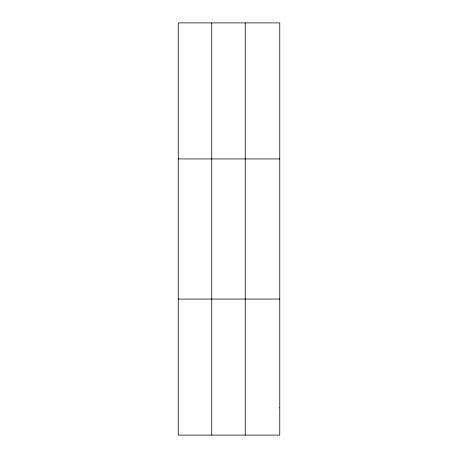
<?xml version="1.0" encoding="UTF-8"?>
<svg xmlns="http://www.w3.org/2000/svg" width="458" height="458" viewBox="0 0 458 458"><rect width="100%" height="100%" fill="white"/><g stroke="black" fill="none" stroke-linecap="round" stroke-linejoin="round"><path stroke-width="0.69" d="M211.739 435.1L211.739 22.9M245.242 435.1L245.242 22.9M178.236 158.926L279.764 158.926M178.236 299.074L279.764 299.074M279.764 407.895L279.764 435.1L178.236 435.1L178.236 22.9L279.764 22.9L279.764 407.895"/></g></svg>
